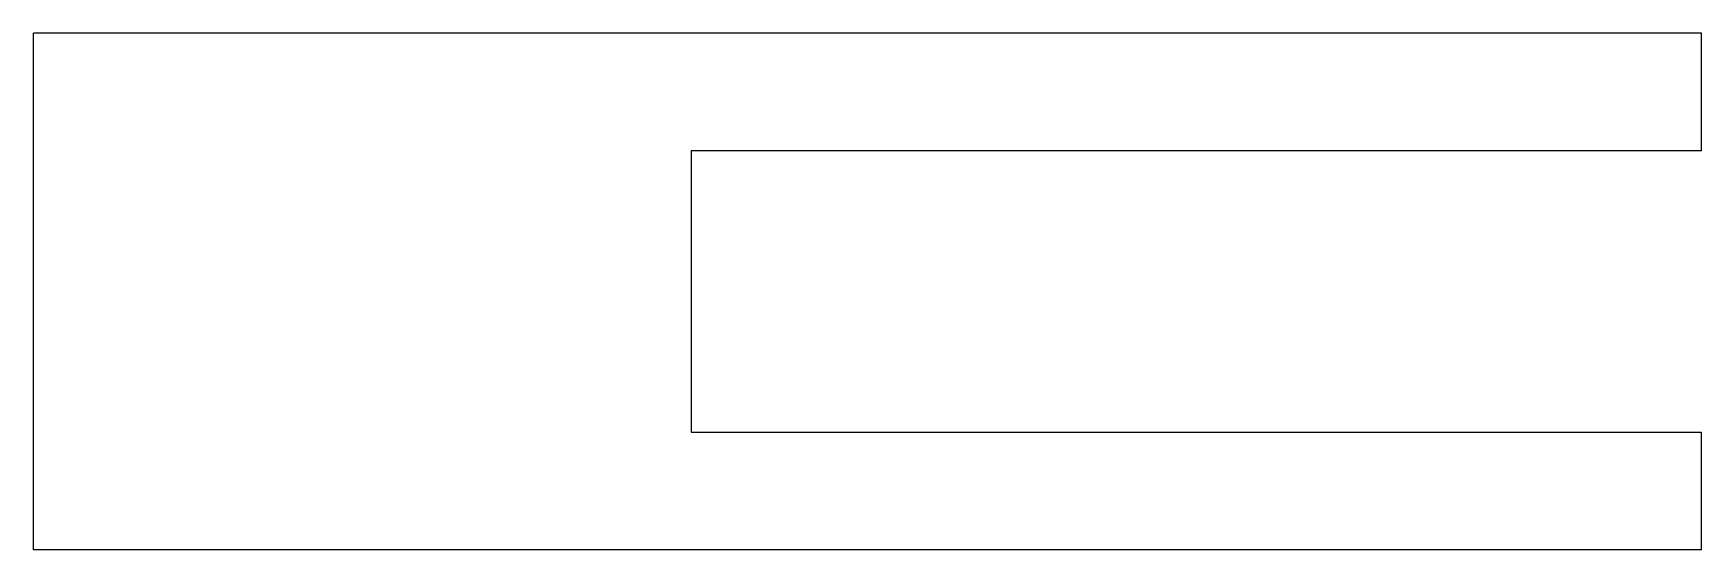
# Model space of a CAD drawing. Header units: metres. Extents: x -48 to 23, y -22 to 0.
import ezdxf

# ---------------------------------------------------------------- set-up
doc = ezdxf.new("R2010")
doc.units = ezdxf.units.M

msp = doc.modelspace()

# ---------------------------------------------------------------- linework, layer by layer
for points in [[(23, 0), (21.58, 0), (20.16, 0), (18.74, 0), (17.32, 0), (15.9, 0), (14.48, 0), (13.06, 0), (11.64, 0), (10.22, 0), (8.8, 0), (7.38, 0), (5.96, 0), (4.54, 0), (3.12, 0), (1.7, 0), (0.28, 0), (-1.14, 0), (-2.56, 0), (-3.98, 0), (-5.4, 0), (-6.82, 0), (-8.24, 0), (-9.66, 0), (-11.08, 0), (-12.5, 0), (-13.92, 0), (-15.34, 0), (-16.76, 0), (-18.18, 0), (-19.6, 0), (-21.02, 0), (-22.44, 0), (-23.86, 0), (-25.28, 0), (-26.7, 0), (-28.12, 0), (-29.54, 0), (-30.96, 0), (-32.38, 0), (-33.8, 0), (-35.22, 0), (-36.64, 0), (-38.06, 0), (-39.48, 0), (-40.9, 0), (-42.32, 0), (-43.74, 0), (-45.16, 0), (-46.58, 0), (-48, 0)], [(-48, -22), (-48, -21.56), (-48, -21.12), (-48, -20.68), (-48, -20.24), (-48, -19.8), (-48, -19.36), (-48, -18.92), (-48, -18.48), (-48, -18.04), (-48, -17.6), (-48, -17.16), (-48, -16.72), (-48, -16.28), (-48, -15.84), (-48, -15.4), (-48, -14.96), (-48, -14.52), (-48, -14.08), (-48, -13.64), (-48, -13.2), (-48, -12.76), (-48, -12.32), (-48, -11.88), (-48, -11.44), (-48, -11), (-48, -10.56), (-48, -10.12), (-48, -9.68), (-48, -9.24), (-48, -8.8), (-48, -8.36), (-48, -7.92), (-48, -7.48), (-48, -7.04), (-48, -6.6), (-48, -6.16), (-48, -5.72), (-48, -5.28), (-48, -4.84), (-48, -4.4), (-48, -3.96), (-48, -3.52), (-48, -3.08), (-48, -2.64), (-48, -2.2), (-48, -1.76), (-48, -1.32), (-48, -0.88), (-48, -0.44), (-48, 0)], [(23, -5), (23, -4.9), (23, -4.8), (23, -4.7), (23, -4.6), (23, -4.5), (23, -4.4), (23, -4.3), (23, -4.2), (23, -4.1), (23, -4), (23, -3.9), (23, -3.8), (23, -3.7), (23, -3.6), (23, -3.5), (23, -3.4), (23, -3.3), (23, -3.2), (23, -3.1), (23, -3), (23, -2.9), (23, -2.8), (23, -2.7), (23, -2.6), (23, -2.5), (23, -2.4), (23, -2.3), (23, -2.2), (23, -2.1), (23, -2), (23, -1.9), (23, -1.8), (23, -1.7), (23, -1.6), (23, -1.5), (23, -1.4), (23, -1.3), (23, -1.2), (23, -1.1), (23, -1), (23, -0.9), (23, -0.8), (23, -0.7), (23, -0.6), (23, -0.5), (23, -0.4), (23, -0.3), (23, -0.2), (23, -0.1), (23, 0)], [(23, -5), (22.14, -5), (21.28, -5), (20.42, -5), (19.56, -5), (18.7, -5), (17.84, -5), (16.98, -5), (16.12, -5), (15.26, -5), (14.4, -5), (13.54, -5), (12.68, -5), (11.82, -5), (10.96, -5), (10.1, -5), (9.24, -5), (8.38, -5), (7.52, -5), (6.66, -5), (5.8, -5), (4.94, -5), (4.08, -5), (3.22, -5), (2.36, -5), (1.5, -5), (0.64, -5), (-0.22, -5), (-1.08, -5), (-1.94, -5), (-2.8, -5), (-3.66, -5), (-4.52, -5), (-5.38, -5), (-6.24, -5), (-7.1, -5), (-7.96, -5), (-8.82, -5), (-9.68, -5), (-10.54, -5), (-11.4, -5), (-12.26, -5), (-13.12, -5), (-13.98, -5), (-14.84, -5), (-15.7, -5), (-16.56, -5), (-17.42, -5), (-18.28, -5), (-19.14, -5), (-20, -5)], [(-20, -5), (-20, -5.24), (-20, -5.48), (-20, -5.72), (-20, -5.96), (-20, -6.2), (-20, -6.44), (-20, -6.68), (-20, -6.92), (-20, -7.16), (-20, -7.4), (-20, -7.64), (-20, -7.88), (-20, -8.12), (-20, -8.36), (-20, -8.6), (-20, -8.84), (-20, -9.08), (-20, -9.32), (-20, -9.56), (-20, -9.8), (-20, -10.04), (-20, -10.28), (-20, -10.52), (-20, -10.76), (-20, -11), (-20, -11.24), (-20, -11.48), (-20, -11.72), (-20, -11.96), (-20, -12.2), (-20, -12.44), (-20, -12.68), (-20, -12.92), (-20, -13.16), (-20, -13.4), (-20, -13.64), (-20, -13.88), (-20, -14.12), (-20, -14.36), (-20, -14.6), (-20, -14.84), (-20, -15.08), (-20, -15.32), (-20, -15.56), (-20, -15.8), (-20, -16.04), (-20, -16.28), (-20, -16.52), (-20, -16.76), (-20, -17)], [(-20, -17), (-19.14, -17), (-18.28, -17), (-17.42, -17), (-16.56, -17), (-15.7, -17), (-14.84, -17), (-13.98, -17), (-13.12, -17), (-12.26, -17), (-11.4, -17), (-10.54, -17), (-9.68, -17), (-8.82, -17), (-7.96, -17), (-7.1, -17), (-6.24, -17), (-5.38, -17), (-4.52, -17), (-3.66, -17), (-2.8, -17), (-1.94, -17), (-1.08, -17), (-0.22, -17), (0.64, -17), (1.5, -17), (2.36, -17), (3.22, -17), (4.08, -17), (4.94, -17), (5.8, -17), (6.66, -17), (7.52, -17), (8.38, -17), (9.24, -17), (10.1, -17), (10.96, -17), (11.82, -17), (12.68, -17), (13.54, -17), (14.4, -17), (15.26, -17), (16.12, -17), (16.98, -17), (17.84, -17), (18.7, -17), (19.56, -17), (20.42, -17), (21.28, -17), (22.14, -17), (23, -17)], [(23, -22), (23, -21.9), (23, -21.8), (23, -21.7), (23, -21.6), (23, -21.5), (23, -21.4), (23, -21.3), (23, -21.2), (23, -21.1), (23, -21), (23, -20.9), (23, -20.8), (23, -20.7), (23, -20.6), (23, -20.5), (23, -20.4), (23, -20.3), (23, -20.2), (23, -20.1), (23, -20), (23, -19.9), (23, -19.8), (23, -19.7), (23, -19.6), (23, -19.5), (23, -19.4), (23, -19.3), (23, -19.2), (23, -19.1), (23, -19), (23, -18.9), (23, -18.8), (23, -18.7), (23, -18.6), (23, -18.5), (23, -18.4), (23, -18.3), (23, -18.2), (23, -18.1), (23, -18), (23, -17.9), (23, -17.8), (23, -17.7), (23, -17.6), (23, -17.5), (23, -17.4), (23, -17.3), (23, -17.2), (23, -17.1), (23, -17)], [(23, -22), (21.58, -22), (20.16, -22), (18.74, -22), (17.32, -22), (15.9, -22), (14.48, -22), (13.06, -22), (11.64, -22), (10.22, -22), (8.8, -22), (7.38, -22), (5.96, -22), (4.54, -22), (3.12, -22), (1.7, -22), (0.28, -22), (-1.14, -22), (-2.56, -22), (-3.98, -22), (-5.4, -22), (-6.82, -22), (-8.24, -22), (-9.66, -22), (-11.08, -22), (-12.5, -22), (-13.92, -22), (-15.34, -22), (-16.76, -22), (-18.18, -22), (-19.6, -22), (-21.02, -22), (-22.44, -22), (-23.86, -22), (-25.28, -22), (-26.7, -22), (-28.12, -22), (-29.54, -22), (-30.96, -22), (-32.38, -22), (-33.8, -22), (-35.22, -22), (-36.64, -22), (-38.06, -22), (-39.48, -22), (-40.9, -22), (-42.32, -22), (-43.74, -22), (-45.16, -22), (-46.58, -22), (-48, -22)]]:
    msp.add_lwpolyline(points)

doc.saveas('drawing.dxf')
